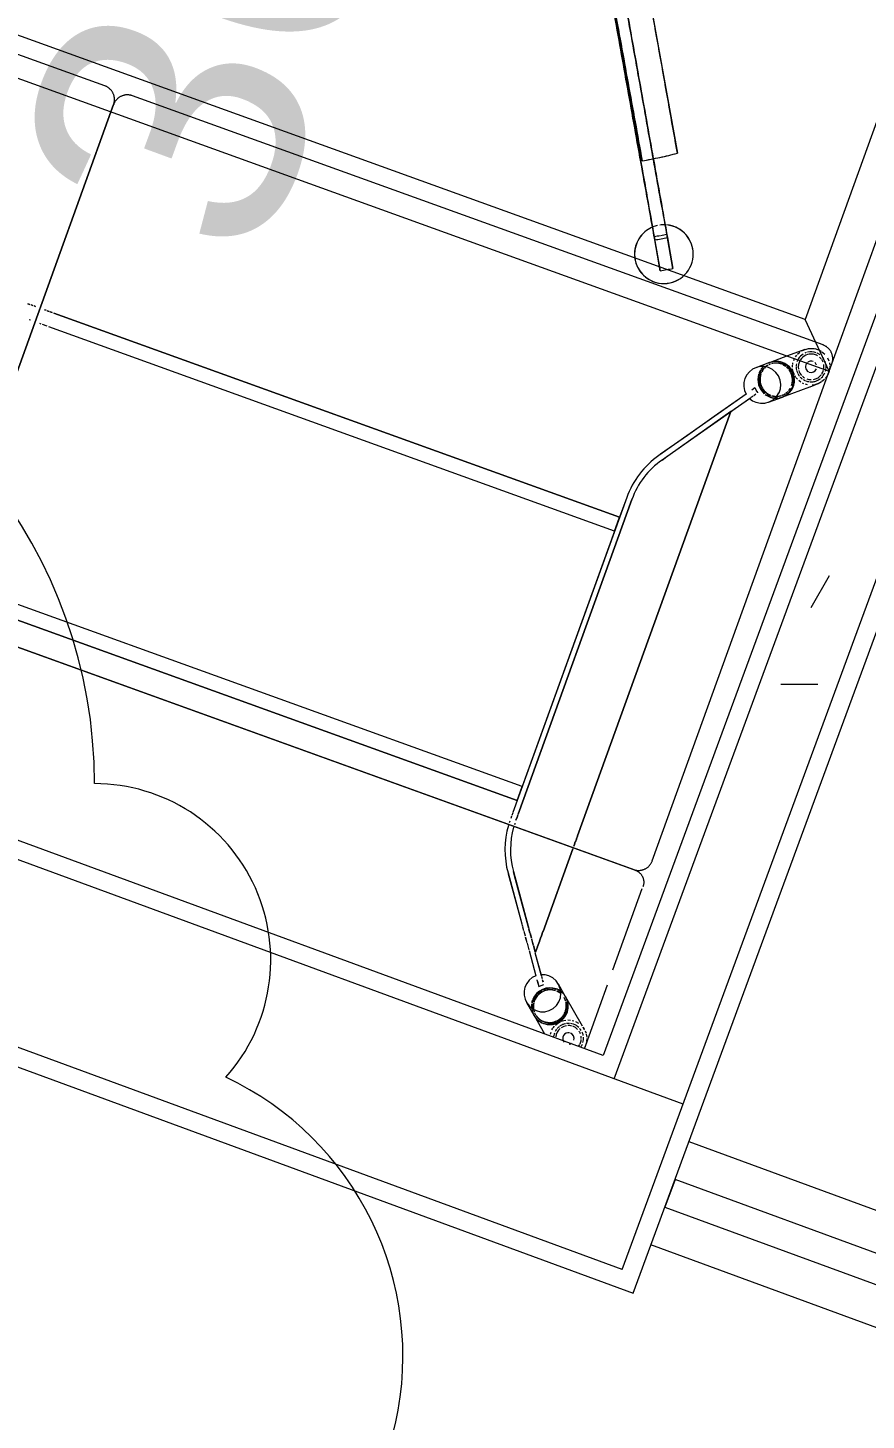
# Model space of a CAD drawing. Header units: inches. Extents: x -2349 to 1043, y -456 to 2193.
# Drawn here: x -56.33 to -27.79, y 282.15 to 329.58 of the extents above; entities that cross this region are included whole.
import ezdxf

# ---------------------------------------------------------------- set-up
doc = ezdxf.new("R2010")
doc.units = ezdxf.units.IN
doc.header["$MEASUREMENT"] = 0
for name, color, linetype, lineweight in [('A-ANNO-NOTE', 131, 'Continuous', 30), ('A-GLAZ-CURT', 52, 'Continuous', 13), ('A-WALL', 113, 'Continuous', 13), ('A-WALL-PATT', 111, 'Continuous', 13), ('G-ANNO-REVC', 71, 'Continuous', 9), ('I-FURN', 30, 'Continuous', 9), ('I-WALL', 2, 'Continuous', 13)]:
    doc.layers.add(name, color=color, linetype=linetype, lineweight=lineweight)
doc.styles.add('Swis721 Lt BT', font='swissl.ttf', dxfattribs={"height": 9})
pattern_1 = [(0, (0, 0), (30.72, 7.68), [1.267, -21.773, 1.267, -21.773, -122.88]), (0, (0, 0), (30.72, 7.68), [-46.08, 1.267, -44.813, 1.267, -21.773, -53.76]), (0, (0, 0), (30.72, 7.68), [-115.2, 1.267, -14.093, 1.267, -37.133]), (120, (11.52, 3.84), (-22.01108, 22.7643), [1.267, -21.773, 1.267, -21.773, -122.88]), (120, (11.52, 3.84), (-22.01108, 22.7643), [-46.08, 1.267, -44.813, 1.267, -21.773, -53.76]), (120, (11.52, 3.84), (-22.01108, 22.7643), [-115.2, 1.267, -14.093, 1.267, -37.133]), (240, (15.36, 19.2), (-8.70892, -30.4443), [1.267, -21.773, 1.267, -21.773, -122.88]), (240, (15.36, 19.2), (-8.70892, -30.4443), [-46.08, 1.267, -44.813, 1.267, -21.773, -53.76]), (240, (15.36, 19.2), (-8.70892, -30.4443), [-115.2, 1.267, -14.093, 1.267, -37.133])]

# ---------------------------------------------------------------- blocks, each defined once
blk = doc.blocks.new('HighTower_Tombolo_2SeatSofa - HT3620-7058978-7TH FLOOR POWER _ SIGNAL')
at = {"layer": 'I-FURN'}
for p, q in [((-26, 11.554), (-26, 9.247)), ((-25.996, 11.346), (-25.996, 11.498)), ((-24.743, 11.479), (-24.739, 11.41)), ((-24.004, 11.075), (-24.551, 11.539)), ((-25.959, 11.199), (-25.989, 11.303)), ((-25.891, 11.067), (-25.944, 11.163)), ((-25.812, 10.971), (-25.874, 11.043)), ((-25.773, 10.936), (-25.788, 10.948)), ((-25.773, 10.936), (-25.712, 10.884)), ((-25.714, 10.891), (-25.771, 10.934)), ((-24.951, 10.935), (-25.008, 10.892)), ((-24.852, 11.046), (-24.925, 10.96)), ((-24.799, 11.137), (-24.85, 11.047)), ((-24.759, 11.244), (-24.78, 11.181)), ((-24.743, 11.327), (-24.754, 11.266)), ((-24.027, 11.02), (-24.041, 11.032)), ((-23.61, 10.741), (-23.991, 11.064)), ((-25.676, 10.853), (-24.812, 10.121)), ((-25.394, 10.784), (-25.52, 10.804)), ((-25.279, 10.789), (-25.336, 10.784)), ((-25.135, 10.825), (-25.219, 10.8)), ((-25.018, 10.885), (-25.076, 10.851)), ((-24.798, 10.11), (-24.418, 9.788)), ((-24.775, 10.165), (-24.762, 10.153)), ((-23.713, 9.938), (-23.816, 10.086)), ((-23.684, 9.897), (-23.816, 10.086)), ((-23.916, 9.901), (-23.863, 9.826)), ((-23.915, 9.901), (-23.863, 9.826)), ((-23.847, 9.803), (-23.806, 9.745)), ((-23.847, 9.803), (-23.806, 9.745)), ((-23.798, 9.733), (-23.763, 9.684)), ((-23.798, 9.733), (-23.317, 9.047)), ((-23.763, 9.684), (-23.317, 9.047)), ((-23.684, 9.897), (-23.711, 9.937)), ((-23.089, 9.048), (-23.603, 9.781)), ((-23.089, 9.048), (-23.603, 9.781)), ((-23.317, 9.026), (-23.317, 8.835)), ((-23.317, 8.835), (-23.317, 9.026)), ((-23.17, 8.836), (-23.303, 9.026)), ((-23.303, 9.026), (-23.17, 8.836)), ((-22.942, 8.838), (-23.074, 9.026)), ((-22.942, 8.838), (-23.074, 9.026)), ((-26, 8.7), (-26, 5.756)), ((-23.317, 8.816), (-23.317, 8.645)), ((-23.317, 8.645), (-23.317, 8.816)), ((-23.317, 8.628), (-23.317, 8.484)), ((-23.317, 8.484), (-23.317, 8.628)), ((-23.037, 8.647), (-23.156, 8.816)), ((-23.156, 8.816), (-23.046, 8.659)), ((-22.925, 8.486), (-23.024, 8.628)), ((-23.024, 8.628), (-22.925, 8.487)), ((-22.81, 8.649), (-22.927, 8.816)), ((-22.817, 8.659), (-22.927, 8.816)), ((-22.697, 8.488), (-22.795, 8.628)), ((-22.697, 8.488), (-22.795, 8.628)), ((-23.317, 8.47), (-23.317, 8.361)), ((-23.317, 8.361), (-23.317, 8.47)), ((-23.317, 8.35), (-23.317, 8.281)), ((-23.317, 8.281), (-23.317, 8.35)), ((-23.317, 8.275), (-23.317, 5.282)), ((-23.317, 5.282), (-23.317, 8.275)), ((-22.914, 8.47), (-22.839, 8.364)), ((-22.839, 8.363), (-22.913, 8.47)), ((-22.83, 8.351), (-22.783, 8.284)), ((-22.782, 8.283), (-22.829, 8.35)), ((-21.674, 6.7), (-22.777, 8.275)), ((-22.611, 8.365), (-22.685, 8.47)), ((-22.61, 8.364), (-22.684, 8.47)), ((-22.554, 8.284), (-22.601, 8.351)), ((-22.554, 8.284), (-22.601, 8.35)), ((-21.521, 6.808), (-22.548, 8.275)), ((-21.764, 6.828), (-21.674, 6.7)), ((-21.521, 6.808), (-21.535, 6.828)), ((-26, 5.68), (-26, 5.685)), ((-25.562, 5.248), (-0.438, 5.248)), ((-0.5, 5.248), (-25.5, 5.248)), ((-26, 4.748), (-26, -12.987)), ((-23.317, 5.189), (-23.317, 5.126)), ((-23.317, 5.126), (-23.317, 5.189)), ((-23.317, 5.119), (-23.317, 5.037)), ((-23.317, 5.037), (-23.317, 5.119)), ((-23.317, 5.029), (-23.317, 4.933)), ((-23.317, 4.933), (-23.317, 5.029)), ((-23.317, 4.923), (-23.317, 4.82)), ((-23.317, 4.82), (-23.317, 4.923)), ((-23.317, 4.81), (-23.317, -10.552)), ((-23.317, -10.552), (-23.317, 4.81)), ((-21.166, 5.029), (-21.166, 4.942)), ((-21.166, 4.942), (-21.166, 5.029)), ((-21.166, 4.923), (-21.166, 4.83)), ((-21.166, 4.83), (-21.166, 4.923)), ((-21.166, 4.81), (-21.166, -6.592)), ((-21.166, -6.592), (-21.166, 4.81)), ((-20.978, 4.942), (-20.978, 5.029)), ((-20.978, 4.942), (-20.978, 5.029)), ((-20.978, 4.831), (-20.978, 4.923)), ((-20.978, 4.831), (-20.978, 4.923)), ((-20.978, -6.592), (-20.978, 4.81)), ((-20.978, 4.375), (-20.978, 4.81)), ((0, 4.748), (0, -12.987)), ((0, -12.987), (0, 4.748)), ((-20.978, 3.875), (-20.978, 4.375)), ((-20.978, 4.375), (-20.978, 3.875)), ((-20.978, 3.875), (-20.978, 4.375)), ((-0.5, 4.375), (-20.978, 4.375)), ((-20.978, 4.375), (-0.5, 4.375)), ((-20.978, -5.379), (-20.978, 3.875)), ((-20.978, 3.875), (-0.5, 3.875)), ((-20.978, 3.875), (-0.5, 3.875)), ((-20.978, -5.879), (-20.978, -5.379)), ((-20.978, -5.879), (-20.978, -5.379)), ((-20.978, -5.379), (-20.978, -5.879)), ((-20.978, -5.379), (-0.5, -5.379)), ((-20.978, -5.379), (-0.5, -5.379)), ((-0.438, -5.379), (-0.265, -5.379)), ((-0.438, -5.379), (-0.265, -5.379)), ((-0.219, -5.379), (-0.168, -5.379)), ((-0.219, -5.379), (-0.168, -5.379)), ((0.168, -5.379), (0.219, -5.379)), ((0.168, -5.379), (0.219, -5.379)), ((-20.978, -6.592), (-20.978, -5.879)), ((-0.5, -5.879), (-20.978, -5.879)), ((-20.978, -5.879), (-0.5, -5.879)), ((-0.371, -5.879), (-0.438, -5.879)), ((-0.438, -5.879), (-0.371, -5.879)), ((-0.262, -5.879), (-0.324, -5.879)), ((-0.324, -5.879), (-0.262, -5.879)), ((-0.165, -5.879), (-0.219, -5.879)), ((-0.219, -5.879), (-0.165, -5.879)), ((0.219, -5.879), (0.165, -5.879)), ((0.165, -5.879), (0.219, -5.879)), ((0.324, -5.879), (0.262, -5.879)), ((0.262, -5.879), (0.324, -5.879)), ((0.438, -5.879), (0.371, -5.879)), ((0.371, -5.879), (0.438, -5.879)), ((-23.603, -11.286), (-21.521, -8.313)), ((-23.317, -10.552), (-21.674, -8.205)), ((-21.674, -8.205), (-21.791, -8.372)), ((-21.562, -8.372), (-21.521, -8.313)), ((-23.073, -10.203), (-23.798, -11.238)), ((-23.603, -11.286), (-22.845, -10.203)), ((-23.317, -10.552), (-23.763, -11.188)), ((-24.418, -11.292), (-24.798, -11.615)), ((-23.863, -11.331), (-23.916, -11.406)), ((-23.863, -11.331), (-23.915, -11.406)), ((-23.806, -11.249), (-23.847, -11.308)), ((-23.806, -11.25), (-23.847, -11.308)), ((-23.763, -11.188), (-23.798, -11.238)), ((-24.812, -11.626), (-25.559, -12.259)), ((-24.762, -11.658), (-24.775, -11.67)), ((-24.64, -11.703), (-24.641, -11.714)), ((-23.959, -11.468), (-23.962, -11.472)), ((-23.959, -11.468), (-23.962, -11.472)), ((-23.816, -11.591), (-23.741, -11.484)), ((-23.816, -11.591), (-23.741, -11.484)), ((-25.569, -12.267), (-25.676, -12.358)), ((-25.459, -12.296), (-25.394, -12.289)), ((-25.336, -12.289), (-25.279, -12.294)), ((-25.219, -12.304), (-25.135, -12.33)), ((-23.991, -12.568), (-23.61, -12.246)), ((-25.989, -12.808), (-25.959, -12.703)), ((-25.944, -12.668), (-25.889, -12.568)), ((-25.874, -12.547), (-25.788, -12.453)), ((-25.788, -12.453), (-25.773, -12.441)), ((-25.681, -12.362), (-25.773, -12.441)), ((-25.771, -12.439), (-25.682, -12.376)), ((-25.651, -12.359), (-25.61, -12.339)), ((-25.076, -12.356), (-25.018, -12.39)), ((-25.008, -12.396), (-24.951, -12.44)), ((-24.925, -12.465), (-24.852, -12.551)), ((-24.85, -12.552), (-24.799, -12.641)), ((-24.78, -12.685), (-24.759, -12.749)), ((-24.754, -12.771), (-24.743, -12.832)), ((-24.485, -12.987), (-24.004, -12.58)), ((-24.041, -12.536), (-24.027, -12.525)), ((-26, -12.987), (-26, -13.252)), ((-25.997, -12.988), (-25.996, -12.851)), ((-25.959, -13.149), (-25.989, -13.046)), ((-25.907, -13.254), (-25.944, -13.185)), ((-24.966, -13.394), (-24.485, -12.987)), ((-24.793, -13.163), (-24.841, -13.252)), ((-24.757, -13.059), (-24.777, -13.124)), ((-24.739, -12.915), (-24.743, -12.984)), ((0, -12.987), (0, -13.252)), ((0, -13.252), (0, -12.987)), ((-25.788, -13.395), (-25.866, -13.313)), ((-25.528, -13.529), (-25.663, -13.479)), ((-25.37, -13.546), (-25.501, -13.535)), ((-25.5, -13.752), (-0.5, -13.752)), ((-25.275, -13.538), (-25.37, -13.546)), ((-24.951, -13.382), (-25.01, -13.429)), ((-24.889, -13.318), (-24.951, -13.382)), ((0.5, -13.752), (22, -13.752))]:
    blk.add_line(p, q, dxfattribs=at)
at = {"layer": 'I-FURN', "flags": 128}
for points in [[(-24.014, 10.893), (-24.165, 10.877), (-24.307, 10.826), (-24.432, 10.742), (-24.533, 10.63), (-24.604, 10.496), (-24.64, 10.35), (-24.64, 10.198), (-24.604, 10.05), (-24.533, 9.915), (-24.432, 9.8), (-24.307, 9.712)], [(-23.45, 10.538), (-23.526, 10.656), (-23.626, 10.754), (-23.744, 10.829), (-23.876, 10.876), (-24.014, 10.893)], [(-23.438, 10), (-23.396, 10.132), (-23.383, 10.27), (-23.402, 10.407), (-23.45, 10.538)], [(-23.821, 10.093), (-23.887, 10.025), (-23.963, 9.968)], [(-23.603, 9.781), (-23.508, 9.881), (-23.438, 10)], [(-24.307, 9.712), (-24.165, 9.656), (-24.014, 9.635)], [(-24.014, 9.635), (-23.886, 9.647), (-23.763, 9.684)], [(-22.777, 8.275), (-22.407, 7.746), (-21.764, 6.828)], [(-21.535, 6.828), (-22.178, 7.746), (-22.548, 8.275)], [(-25.78, 5.305), (-25.795, 5.314), (-25.81, 5.324), (-25.824, 5.334), (-25.838, 5.345), (-25.851, 5.356), (-25.864, 5.368), (-25.876, 5.38), (-25.888, 5.393), (-25.9, 5.406), (-25.911, 5.42), (-25.921, 5.434), (-25.931, 5.449), (-25.94, 5.464), (-25.948, 5.479), (-25.956, 5.494), (-25.964, 5.51), (-25.97, 5.527), (-25.976, 5.543), (-25.982, 5.56), (-25.986, 5.577), (-25.99, 5.594), (-25.994, 5.611), (-25.996, 5.628), (-25.998, 5.645), (-25.999, 5.663), (-26, 5.68)], [(-25.5, 5.248), (-25.52, 5.247), (-25.54, 5.246), (-25.56, 5.244), (-25.58, 5.241), (-25.599, 5.238), (-25.619, 5.233), (-25.638, 5.228), (-25.657, 5.222), (-25.676, 5.216), (-25.695, 5.208), (-25.713, 5.2), (-25.731, 5.191), (-25.748, 5.182), (-25.766, 5.171), (-25.782, 5.16), (-25.799, 5.149), (-25.814, 5.136), (-25.83, 5.124), (-25.844, 5.11), (-25.859, 5.096), (-25.872, 5.081), (-25.885, 5.066), (-25.898, 5.051), (-25.91, 5.034), (-25.921, 5.018), (-25.931, 5.001), (-25.941, 4.983), (-25.95, 4.965), (-25.958, 4.947), (-25.966, 4.929), (-25.973, 4.91), (-25.979, 4.891), (-25.984, 4.872), (-25.989, 4.852), (-25.993, 4.833), (-25.996, 4.813), (-25.998, 4.793), (-25.999, 4.773), (-26, 4.753), (-26, 4.748)], [(-25.749, 5.289), (-25.765, 5.297), (-25.78, 5.305)], [(-25.562, 5.248), (-25.58, 5.248), (-25.597, 5.249), (-25.615, 5.251), (-25.632, 5.253), (-25.649, 5.256), (-25.666, 5.26), (-25.683, 5.265), (-25.7, 5.27), (-25.717, 5.276), (-25.733, 5.282), (-25.749, 5.289)], [(-21.791, -8.372), (-22.434, -9.29), (-23.073, -10.203)], [(-22.845, -10.203), (-22.205, -9.29), (-21.562, -8.372)], [(-24.014, -11.14), (-24.165, -11.161), (-24.307, -11.217), (-24.432, -11.305), (-24.533, -11.42), (-24.604, -11.555), (-24.64, -11.703)], [(-23.763, -11.188), (-23.886, -11.151), (-24.014, -11.14)], [(-24.014, -12.398), (-23.876, -12.381), (-23.744, -12.334), (-23.626, -12.259), (-23.526, -12.161), (-23.45, -12.043), (-23.402, -11.912), (-23.383, -11.775), (-23.396, -11.637), (-23.438, -11.505), (-23.508, -11.386), (-23.603, -11.286)], [(-24.641, -11.714), (-24.64, -11.855), (-24.604, -12.001), (-24.533, -12.134), (-24.432, -12.246), (-24.307, -12.331), (-24.165, -12.382), (-24.014, -12.398)], [(-23.962, -11.472), (-23.886, -11.529), (-23.82, -11.597)], [(-26, -13.252), (-26, -13.272), (-25.998, -13.292), (-25.996, -13.312), (-25.994, -13.332), (-25.99, -13.352), (-25.986, -13.371)], [(-0.5, -13.752), (-0.48, -13.752), (-0.46, -13.751), (-0.44, -13.749), (-0.42, -13.746), (-0.401, -13.742), (-0.381, -13.738), (-0.362, -13.733), (-0.343, -13.727), (-0.324, -13.72), (-0.305, -13.713), (-0.287, -13.705), (-0.269, -13.696), (-0.252, -13.686), (-0.234, -13.676), (-0.218, -13.665), (-0.201, -13.653), (-0.186, -13.641), (-0.17, -13.628), (-0.156, -13.615), (-0.141, -13.601), (-0.128, -13.586), (-0.115, -13.571), (-0.102, -13.555), (-0.09, -13.539), (-0.079, -13.523), (-0.069, -13.506), (-0.059, -13.488), (-0.05, -13.47), (-0.042, -13.452), (-0.034, -13.434), (-0.027, -13.415), (-0.021, -13.396), (-0.016, -13.376), (-0.011, -13.357), (-0.007, -13.337), (-0.004, -13.318), (-0.002, -13.298), (-0.001, -13.278), (0, -13.258), (0, -13.252)], [(0, -13.252), (0, -13.272), (0.002, -13.292), (0.004, -13.312), (0.006, -13.332), (0.01, -13.352), (0.014, -13.371), (0.019, -13.391), (0.025, -13.41), (0.032, -13.429), (0.039, -13.447), (0.048, -13.465), (0.057, -13.483), (0.066, -13.501), (0.076, -13.518), (0.087, -13.535), (0.099, -13.551), (0.111, -13.567), (0.124, -13.582), (0.138, -13.597), (0.152, -13.611), (0.166, -13.625), (0.181, -13.638), (0.197, -13.65), (0.213, -13.662), (0.23, -13.673), (0.247, -13.684), (0.264, -13.693), (0.282, -13.702), (0.3, -13.711), (0.319, -13.718), (0.338, -13.725), (0.357, -13.731), (0.376, -13.737), (0.395, -13.741)], [(-25.986, -13.371), (-25.981, -13.391), (-25.975, -13.41), (-25.968, -13.429), (-25.961, -13.447)], [(-25.961, -13.447), (-25.952, -13.465), (-25.943, -13.483)], [(-25.943, -13.483), (-25.934, -13.501), (-25.924, -13.518), (-25.913, -13.535), (-25.901, -13.551), (-25.889, -13.567), (-25.876, -13.582), (-25.862, -13.597), (-25.848, -13.611), (-25.834, -13.625), (-25.819, -13.638), (-25.803, -13.65), (-25.787, -13.662), (-25.77, -13.673), (-25.753, -13.684), (-25.736, -13.693), (-25.718, -13.702), (-25.7, -13.711), (-25.681, -13.718), (-25.662, -13.725), (-25.643, -13.731), (-25.624, -13.737), (-25.605, -13.741), (-25.585, -13.745), (-25.565, -13.748), (-25.545, -13.75), (-25.525, -13.752), (-25.505, -13.752), (-25.5, -13.752)], [(-25.013, -13.431), (-25.076, -13.47), (-25.219, -13.526), (-25.268, -13.537)], [(0.395, -13.741), (0.415, -13.745), (0.435, -13.748), (0.455, -13.75), (0.475, -13.752), (0.495, -13.752), (0.5, -13.752)]]:
    blk.add_lwpolyline(points, dxfattribs=at)
at = {"layer": 'I-FURN'}
for centre, radius, start, end in [((-25.37, 11.409), 0.511, 165.7021, 177.3359), ((-25.37, 11.409), 0.511, 165.7021, 177.3359), ((-25.37, 11.409), 0.437, 175.4512, 194.298), ((-25.37, 11.409), 0.437, 160.0214, 171.0676), ((-25.37, 11.409), 0.193, 180, 270), ((-25.37, 11.409), 0.193, 180, 270), ((-25.37, 11.409), 0.193, 117.2271, 142.1145), ((-25.37, 11.409), 0.193, 117.2271, 142.1145), ((-25.37, 11.409), 0.193, 279.2798, 62.4568), ((-25.37, 11.409), 0.193, 279.2798, 62.4568), ((-25.37, 11.409), 0.437, 330, 12.3338), ((-25.37, 11.409), 0.511, 0, 16.3771), ((-25.37, 11.409), 0.511, 0, 16.3771), ((-25.37, 11.409), 0.511, 183.6321, 204.1015), ((-25.37, 11.409), 0.511, 183.6321, 204.1015), ((-25.37, 11.409), 0.511, 210.7406, 225), ((-25.37, 11.409), 0.511, 210.7406, 225), ((-25.37, 11.409), 0.437, 199.4463, 210), ((-25.37, 11.409), 0.437, 221.42, 234.7368), ((-25.37, 11.409), 0.511, 231.8789, 241.7159), ((-25.37, 11.409), 0.511, 231.8789, 241.7159), ((-25.37, 11.409), 0.511, 246.339, 270), ((-25.37, 11.409), 0.511, 246.339, 270), ((-25.37, 11.409), 0.437, 244.6277, 270), ((-25.37, 11.409), 0.437, 274.4906, 292.5807), ((-25.37, 11.409), 0.511, 286.5628, 297.6882), ((-25.37, 11.409), 0.511, 286.5628, 297.6882), ((-25.37, 11.409), 0.437, 298.4432, 324.2913), ((-25.37, 11.409), 0.511, 301.419, 313.338), ((-25.37, 11.409), 0.511, 301.419, 313.338), ((-25.37, 11.409), 0.511, 315, 325.4765), ((-25.37, 11.409), 0.511, 315, 325.4765), ((-25.37, 11.409), 0.511, 327.8197, 338.4415), ((-25.37, 11.409), 0.511, 327.8197, 338.4415), ((-25.37, 11.409), 0.511, 341.8889, 351.901), ((-25.37, 11.409), 0.511, 341.8889, 351.901), ((-25.37, 11.409), 0.511, 271.6872, 281.7838), ((-25.37, 11.409), 0.511, 271.6872, 281.7838), ((-23.978, 5.087), 2.813, 3.9431, 35), ((-23.978, 5.087), 2.812, 3.9431, 35), ((-23.978, 5.087), 3, 3.7055, 35), ((-23.978, 5.087), 3, 3.7055, 35), ((-23.978, 5.087), 2.813, 0.913, 2.0922), ((-23.978, 5.087), 2.812, 0.913, 2.0922), ((-23.978, 5.087), 3, 0.866, 1.9614), ((-23.978, 5.087), 3, 0.866, 1.9614), ((-23.978, -6.592), 2.812, 325, 0), ((-23.978, -6.592), 2.812, 325, 360), ((-23.978, -6.592), 3, 325, 360), ((-23.978, -6.592), 3, 325, 360), ((-25.37, -12.914), 0.511, 152.2465, 176.3679), ((-25.37, -12.914), 0.511, 152.2465, 176.3679), ((-25.37, -12.914), 0.511, 128.6473, 149.2594), ((-25.37, -12.914), 0.511, 128.6473, 149.2594), ((-25.37, -12.914), 0.437, 165.702, 184.5488), ((-25.37, -12.914), 0.437, 139.1346, 160.5537), ((-25.37, -12.914), 0.437, 121.2766, 138.58), ((-25.37, -12.914), 0.511, 114.6262, 128.1211), ((-25.37, -12.914), 0.511, 114.6262, 128.1211), ((-25.37, -12.914), 0.511, 106.2446, 113.661), ((-25.37, -12.914), 0.511, 106.2446, 113.661), ((-25.37, -12.914), 0.193, 90, 179.504), ((-25.37, -12.914), 0.193, 90, 179.504), ((-25.37, -12.914), 0.437, 90, 110.7015), ((-25.37, -12.914), 0.511, 90, 102.2827), ((-25.37, -12.914), 0.511, 90, 102.2827), ((-25.37, -12.914), 0.511, 78.2162, 88.3128), ((-25.37, -12.914), 0.511, 78.2162, 88.3128), ((-25.37, -12.914), 0.193, 330.945, 80.7202), ((-25.37, -12.914), 0.193, 330.945, 80.7202), ((-25.37, -12.914), 0.437, 67.4193, 78.8401), ((-25.37, -12.914), 0.511, 62.3118, 73.4372), ((-25.37, -12.914), 0.511, 62.3118, 73.4372), ((-25.37, -12.914), 0.437, 35.7087, 61.5568), ((-25.37, -12.914), 0.511, 46.662, 58.581), ((-25.37, -12.914), 0.511, 46.662, 58.581), ((-25.37, -12.914), 0.511, 34.5235, 45), ((-25.37, -12.914), 0.511, 34.5235, 45), ((-25.37, -12.914), 0.437, 349.897, 30), ((-25.37, -12.914), 0.511, 21.5585, 32.1803), ((-25.37, -12.914), 0.511, 21.5585, 32.1803), ((-25.37, -12.914), 0.511, 8.099, 18.1111), ((-25.37, -12.914), 0.511, 8.099, 18.1111), ((-25.37, -12.914), 0.511, 182.6641, 189.1543), ((-25.37, -12.914), 0.511, 182.6641, 189.1543), ((-25.37, -12.914), 0.511, 189.1543, 194.2979), ((-25.37, -12.914), 0.511, 189.1543, 194.2979), ((-25.37, -12.914), 0.511, 196.0727, 209.745), ((-25.37, -12.914), 0.511, 196.0727, 209.745), ((-25.37, -12.914), 0.437, 190.103, 210), ((-25.37, -12.914), 0.511, 214.981, 222.1316), ((-25.37, -12.914), 0.511, 214.981, 222.1316), ((-25.37, -12.914), 0.437, 221.42, 234.3222), ((-25.37, -12.914), 0.193, 217.8855, 248.3404), ((-25.37, -12.914), 0.193, 217.8855, 248.3404), ((-25.37, -12.914), 0.193, 270, 325.6872), ((-25.37, -12.914), 0.193, 270, 325.6872), ((-25.37, -12.914), 0.437, 281.2053, 347.6662), ((-25.37, -12.914), 0.511, 308.7494, 315), ((-25.37, -12.914), 0.511, 308.7494, 315), ((-25.37, -12.914), 0.511, 321.7483, 348.7341), ((-25.37, -12.914), 0.511, 321.7483, 348.7341), ((-25.37, -12.914), 0.511, 350.8457, 0), ((-25.37, -12.914), 0.511, 350.8457, 0), ((-25.37, -12.914), 0.511, 233.0314, 241.7672), ((-25.37, -12.914), 0.511, 233.0314, 241.7672), ((-25.37, -12.914), 0.437, 239.3906, 249.2985), ((-25.37, -12.914), 0.511, 253.7554, 266.029), ((-25.37, -12.914), 0.511, 253.7554, 266.029), ((-25.37, -12.914), 0.437, 260.1687, 270), ((-25.37, -12.914), 0.511, 270, 303.1414), ((-25.37, -12.914), 0.511, 270, 303.1414), ((-25.37, -12.914), 0.437, 270, 279.8313)]:
    blk.add_arc(centre, radius, start, end, dxfattribs=at)
for centre, major_axis, start_param, end_param in [((-24.394, 10.587), (0.404, 0.477), 0.695163, 3.141593), ((-24.408, 10.598), (0.404, 0.477), 1.480561, 3.141593), ((-24.408, 10.598), (0.367, 0.433), 1.488402, 1.885079), ((-24.394, 10.587), (0.367, 0.433), 1.497001, 1.876323), ((-24.408, 10.598), (0.404, 0.477), 0.695163, 1.480561), ((-24.408, 10.598), (0.367, 0.433), 1.266241, 1.463373), ((-24.394, 10.587), (0.367, 0.433), 1.271607, 1.460434), ((-24.408, 10.598), (0.367, 0.433), 1.043566, 1.239207), ((-24.394, 10.587), (0.367, 0.433), 1.046035, 1.232717), ((-24.408, 10.598), (0.367, 0.433), 0.822593, 1.018577), ((-24.394, 10.587), (0.367, 0.433), 0.822913, 1.010088), ((-24.408, 10.598), (0.367, 0.433), 0.695163, 0.803769), ((-24.394, 10.587), (0.367, 0.433), 0.695163, 0.795833), ((-24.408, 10.598), (0.367, 0.433), 0.080862, 0.695163), ((-24.408, 10.598), (0.404, 0.477), 6.19295, 6.978348), ((-24.394, 10.587), (0.367, 0.433), 0.077646, 0.695163), ((-24.394, 10.587), (0.404, 0.477), 6.19295, 6.978348), ((-24.394, 10.587), (0.367, 0.433), 6.19295, 6.283185), ((-24.408, 10.598), (0.367, 0.433), 5.830899, 6.111699), ((-24.394, 10.587), (0.367, 0.433), 5.867519, 6.116665), ((-24.408, 10.598), (0.404, 0.477), 6.102627, 6.180403), ((-24.394, 10.587), (0.404, 0.477), 6.106568, 6.19295), ((-24.408, 10.598), (0.404, 0.477), 5.956207, 6.047432), ((-24.394, 10.587), (0.404, 0.477), 5.957001, 6.053008), ((-24.408, 10.598), (0.367, 0.433), 2.127109, 2.871351), ((-24.394, 10.587), (0.367, 0.433), 2.131058, 2.877269), ((-24.408, 10.598), (0.367, 0.433), 1.908109, 2.10591), ((-24.394, 10.587), (0.367, 0.433), 1.910624, 2.099484), ((-24.408, 10.598), (0.404, 0.477), 3.836755, 5.591229), ((-24.394, 10.587), (0.404, 0.477), 3.836755, 5.373759), ((-24.408, 10.598), (0.367, 0.433), 4.62535, 5.384829), ((-24.394, 10.587), (0.367, 0.433), 4.682007, 5.544772), ((-24.408, 10.598), (0.367, 0.433), 5.560272, 5.808373), ((-24.394, 10.587), (0.367, 0.433), 5.597096, 5.847533), ((-24.408, 10.598), (0.404, 0.477), 5.626497, 5.865236), ((-24.408, 10.598), (0.367, 0.433), 5.406709, 5.505377), ((-24.394, 10.587), (0.404, 0.477), 5.65996, 5.900821), ((-24.394, 10.587), (0.404, 0.477), 5.407552, 5.627029), ((-24.408, 10.598), (0.367, 0.433), 2.966079, 3.141593), ((-24.394, 10.587), (0.367, 0.433), 2.937741, 3.141593), ((-24.408, 10.598), (0.404, 0.477), 3.163396, 3.333439), ((-24.394, 10.587), (0.404, 0.477), 3.172291, 3.328224), ((-24.408, 10.598), (0.404, 0.477), 3.399531, 3.735367), ((-24.394, 10.587), (0.404, 0.477), 3.389294, 3.703678), ((-24.394, 10.587), (0.367, 0.433), 3.510959, 3.750268), ((-24.408, 10.598), (0.367, 0.433), 3.621507, 3.782521), ((-24.394, 10.587), (0.404, 0.477), 3.722482, 3.836755), ((-24.394, 10.587), (0.367, 0.433), 3.836755, 4.55539), ((-24.408, 10.598), (0.367, 0.433), 3.863999, 4.622154), ((-24.408, -12.103), (-0.404, 0.477), 0, 2.44643), ((-24.394, -12.092), (-0.404, 0.477), 0, 2.44643), ((-24.408, -12.103), (-0.367, 0.433), 0.270242, 0.434154), ((-24.394, -12.092), (-0.367, 0.433), 0.27104, 0.418313), ((-24.408, -12.103), (-0.367, 0.433), 0.090235, 0.222842), ((-24.394, -12.092), (-0.367, 0.433), 0, 0.207906), ((-24.408, -12.103), (-0.367, 0.433), 0, 0.090235), ((-24.408, -12.103), (-0.404, 0.477), 6.091394, 6.257788), ((-24.394, -12.092), (-0.404, 0.477), 6.096499, 6.256052), ((-24.408, -12.103), (-0.367, 0.433), 6.113818, 6.211479), ((-24.394, -12.092), (-0.367, 0.433), 6.119663, 6.223064), ((-24.408, -12.103), (-0.404, 0.477), 5.690751, 6.026227), ((-24.408, -12.103), (-0.367, 0.433), 5.890478, 6.075406), ((-24.394, -12.092), (-0.367, 0.433), 6.000775, 6.087056), ((-24.394, -12.092), (-0.404, 0.477), 5.719363, 6.034483), ((-24.394, -12.092), (-0.367, 0.433), 5.675654, 5.918363), ((-24.408, -12.103), (-0.367, 0.433), 5.641549, 5.828369), ((-24.394, -12.092), (-0.404, 0.477), 5.588023, 5.700731), ((-24.408, -12.103), (-0.404, 0.477), 5.588023, 5.670686), ((-24.408, -12.103), (-0.404, 0.477), 5.332209, 5.588023), ((-24.394, -12.092), (-0.404, 0.477), 5.282033, 5.588023), ((-24.394, -12.092), (-0.367, 0.433), 5.331677, 5.588023), ((-24.408, -12.103), (-0.367, 0.433), 4.802624, 5.560779), ((-24.394, -12.092), (-0.367, 0.433), 4.869388, 5.264007), ((-24.408, -12.103), (-0.404, 0.477), 3.833549, 5.218029), ((-24.394, -12.092), (-0.404, 0.477), 4.051019, 5.223827), ((-24.408, -12.103), (-0.367, 0.433), 4.039949, 4.799428), ((-24.394, -12.092), (-0.367, 0.433), 3.880006, 4.742771), ((-24.408, -12.103), (-0.367, 0.433), 0.875634, 1.014484), ((-24.408, -12.103), (-0.367, 0.433), 0.517918, 0.687167), ((-24.408, -12.103), (-0.367, 0.433), 1.035683, 1.233484), ((-24.394, -12.092), (-0.367, 0.433), 0.875634, 1.010535), ((-24.394, -12.092), (-0.367, 0.433), 0.518014, 0.678355), ((-24.394, -12.092), (-0.367, 0.433), 1.042109, 1.230969), ((-24.408, -12.103), (-0.367, 0.433), 1.256514, 1.653191), ((-24.394, -12.092), (-0.367, 0.433), 1.26527, 1.644591), ((-24.408, -12.103), (-0.367, 0.433), 3.616405, 3.864506), ((-24.394, -12.092), (-0.367, 0.433), 3.577245, 3.827682), ((-24.408, -12.103), (-0.404, 0.477), 3.559542, 3.798281), ((-24.394, -12.092), (-0.404, 0.477), 3.523956, 3.764818), ((-24.394, -12.092), (-0.404, 0.477), 3.797749, 4.017226), ((-24.408, -12.103), (-0.367, 0.433), 1.67822, 1.875352), ((-24.394, -12.092), (-0.367, 0.433), 1.681159, 1.869986), ((-24.408, -12.103), (-0.367, 0.433), 1.902386, 2.098027), ((-24.394, -12.092), (-0.367, 0.433), 1.908875, 2.095558), ((-24.408, -12.103), (-0.367, 0.433), 2.123016, 2.318999), ((-24.394, -12.092), (-0.367, 0.433), 2.131505, 2.31868), ((-24.408, -12.103), (-0.367, 0.433), 2.337824, 2.44643), ((-24.408, -12.103), (-0.367, 0.433), 2.44643, 3.062685), ((-24.408, -12.103), (-0.404, 0.477), 2.44643, 3.231828), ((-24.394, -12.092), (-0.367, 0.433), 2.44643, 3.061988), ((-24.394, -12.092), (-0.404, 0.477), 2.44643, 3.231828), ((-24.408, -12.103), (-0.367, 0.433), 3.141593, 3.231828), ((-24.394, -12.092), (-0.367, 0.433), 3.141593, 3.231828), ((-24.408, -12.103), (-0.367, 0.433), 3.313079, 3.593879), ((-24.394, -12.092), (-0.367, 0.433), 3.308113, 3.557259)]:
    blk.add_ellipse(centre, major_axis=major_axis, ratio=0.984702, start_param=start_param, end_param=end_param, dxfattribs=at)
blk = doc.blocks.new('HighTower_Spinal_MultiPurpose_Rectangle_SM - HighTower_Spinal_MultiPurpose_Rectangle_SM-7307529-7TH FLOOR POWER _ SIGNAL')
at = {"layer": 'I-FURN'}
for p, q in [((29.439, -11.277), (29.439, 18.723)), ((29.439, -11.277), (29.439, 18.723)), ((28.066, 17.349), (28.066, -9.903)), ((16.42, 3.723), (22.056, -6.047)), ((21.015, -6.702), (15.615, 2.61)), ((22.276, -8.988), (22.335, -9.091)), ((23.247, -9.794), (22.655, -8.769)), ((22.349, -9.114), (22.868, -10.013)), ((28.066, -9.903), (-17.187, -9.903)), ((29.439, -11.277), (28.066, -9.903)), ((-18.561, -11.277), (29.439, -11.277)), ((-18.561, -11.277), (29.439, -11.277))]:
    blk.add_line(p, q, dxfattribs=at)
at = {"layer": 'I-FURN', "flags": 128}
for points in [[(22.714, -8.872), (22.98, -9.333), (23.247, -9.794)], [(22.868, -10.013), (22.601, -9.552), (22.335, -9.091)]]:
    blk.add_lwpolyline(points, dxfattribs=at)
at = {"layer": 'I-FURN'}
for centre, radius, start, end in [((15.189, 3.723), 11.942, 299.1994, 305.1015), ((15.189, 3.723), 11.942, 302.1595, 305.1015), ((15.189, 3.723), 11.942, 299.1994, 302.1505), ((22.791, -9.442), 1, 107.3226, 117.8222), ((22.791, -9.442), 1, 107.3226, 117.8222), ((22.791, -9.442), 1, 15, 105), ((22.791, -9.442), 1, 30, 105), ((22.791, -9.442), 1, 150, 285), ((22.791, -9.442), 1, 150, 330), ((22.791, -9.442), 1, 135, 150), ((22.791, -9.442), 1, 135, 150), ((22.791, -9.442), 1, 122.1786, 132.6782), ((22.791, -9.442), 1, 122.1786, 132.6782), ((15.189, 3.723), 14.553, 299.1404, 299.961), ((15.189, 3.723), 14.671, 299.1474, 300.856), ((15.189, 3.723), 14.553, 300.0365, 300.863), ((22.791, -9.442), 1, 15, 30), ((22.791, -9.442), 1, 330, 15), ((22.791, -9.442), 1, 330, 15), ((15.189, 3.723), 15.736, 299.2051, 300.7981), ((15.189, 3.723), 15.736, 299.2051, 299.9973), ((22.791, -9.442), 1, 285, 330), ((15.189, 3.723), 15.736, 300.0016, 300.7981)]:
    blk.add_arc(centre, radius, start, end, dxfattribs=at)
for points, knots in [([(22.056, -6.047), (21.587, -5.234), (20.883, -4.013), (19.944, -2.385), (19.004, -0.757), (17.827, 1.283), (16.889, 2.91), (16.42, 3.723)], [0, 0, 0, 0, 0.25, 0.375, 0.5, 0.75, 1, 1, 1, 1]), ([(15.615, 2.61), (16.065, 1.834), (16.965, 0.283), (18.315, -2.046), (19.665, -4.374), (20.565, -5.926), (21.015, -6.702)], [0.0001356, 0.0001356, 0.0001356, 0.0001356, 0.25, 0.5, 0.75, 1, 1, 1, 1]), ([(15.964, 2.819), (16.414, 2.039), (17.314, 0.481), (18.664, -1.858), (20.009, -4.186), (20.903, -5.735), (21.347, -6.505)], [0, 0, 0, 0, 0.2, 0.4, 0.6, 0.797513, 0.797513, 0.797513, 0.797513]), ([(21.347, -6.505), (21.337, -6.487), (20.881, -5.697), (19.979, -4.134), (18.645, -1.824), (17.756, -0.285), (17.314, 0.481)], [0.1954295, 0.1954295, 0.1954295, 0.1954295, 0.2, 0.4, 0.6, 0.7982038, 0.7982038, 0.7982038, 0.7982038]), ([(16.935, 0.262), (17.378, -0.504), (18.266, -2.042), (19.6, -4.353), (20.938, -6.67), (21.83, -8.216), (22.276, -8.988)], [0.201796, 0.201796, 0.201796, 0.201796, 0.4, 0.6, 0.8, 1, 1, 1, 1])]:
    blk.add_open_spline(points, degree=3, knots=knots, dxfattribs=at)
for points in [[(19.635, -4.415), (19.185, -3.635), (18.286, -2.077), (16.935, 0.262), (16.035, 1.821), (15.585, 2.6)], [(22.335, -9.091), (21.885, -8.311), (20.985, -6.753), (20.085, -5.194), (19.635, -4.415)], [(22.655, -8.769), (22.225, -8.024), (21.794, -7.279), (21.364, -6.534)], [(21.364, -6.534), (21.814, -7.313), (22.264, -8.092), (22.714, -8.872)]]:
    blk.add_open_spline(points, degree=3, dxfattribs=at)
blk = doc.blocks.new('System Panel - Glazed-9610512-7TH FLOOR POWER _ SIGNAL')
at = {"layer": 'A-GLAZ-CURT'}
for p, q in [((15.766, 0.5), (-59.359, 0.5)), ((-59.359, 0.5), (-59.359, -0.5)), ((-59.359, -0.5), (15.766, -0.5))]:
    blk.add_line(p, q, dxfattribs=at)
blk = doc.blocks.new('Family - ___-9769378-7TH FLOOR POWER _ SIGNAL')
at = {"layer": 'G-ANNO-REVC'}
for centre, radius, start, end in [((-70.863, 303.828), 16.8, 360, 154.7912), ((-54.063, 297.828), 6, 318.1897, 90), ((-54.063, 284.328), 10.5, 270, 64.7912)]:
    blk.add_arc(centre, radius, start, end, dxfattribs=at)

msp = doc.modelspace()

# ---------------------------------------------------------------- hatches: boundary and pattern name
at = {"layer": 'A-WALL-PATT', "lineweight": 9}
h = msp.add_hatch(dxfattribs=at)
h.set_pattern_fill('FP_1', color=256, style=0, pattern_type=2)
h.set_pattern_definition(pattern_1)
h.paths.add_polyline_path([(-34.022, 292.906), (24.355, 451.702), (22.009, 452.565), (-36.369, 293.768), (-34.706, 293.157)], flags=0)
h = msp.add_hatch(dxfattribs=at)
h.set_pattern_fill('FP_1', color=256, style=0, pattern_type=2)
h.set_pattern_definition(pattern_1)
h.paths.add_polyline_path([(-36.153, 294.355), (-7.815, 371.438), (-8.402, 371.654), (-36.74, 294.57)], flags=0)
h.paths.add_polyline_path([(-6.953, 373.785), (21.793, 451.978), (21.207, 452.194), (-7.539, 374), (-7.324, 373.921)], flags=0)
h = msp.add_hatch(dxfattribs=at)
h.set_pattern_fill('FP_1', color=256, style=0, pattern_type=2)
h.set_pattern_definition(pattern_1)
h.paths.add_polyline_path([(-35.506, 287.058), (-4.882, 370.36), (-5.474, 370.563), (-36.093, 287.274), (-35.722, 287.138)], flags=0)
h.paths.add_polyline_path([(-4.02, 372.706), (24.942, 451.487), (24.355, 451.702), (-4.606, 372.922)], flags=0)
h = msp.add_hatch(dxfattribs=at)
h.set_pattern_fill('FP_1', color=256, style=0, pattern_type=2)
h.set_pattern_definition(pattern_1)
h.paths.add_polyline_path([(-36.369, 293.768), (-36.153, 294.355), (-97.377, 316.862), (-97.592, 316.275), (-36.74, 293.905)], flags=0)

# ---------------------------------------------------------------- linework, layer by layer
at = {"layer": 'A-WALL'}
for p, q in [((-36.369, 293.768), (-7.815, 371.438)), ((-36.093, 287.274), (-5.469, 370.575)), ((-34.022, 292.906), (-97.592, 316.275)), ((-36.093, 287.274), (-99.663, 310.644))]:
    msp.add_line(p, q, dxfattribs=at)
at = {"layer": 'I-WALL'}
for p, q in [((-8.618, 371.067), (-36.74, 294.57)), ((-35.722, 286.472), (-5.098, 369.773)), ((-36.74, 294.57), (-97.377, 316.862)), ((-99.878, 310.057), (-35.722, 286.472))]:
    msp.add_line(p, q, dxfattribs=at)
at = {"layer": 'I-WALL', "lineweight": 9}
for p, q in [((-33.824, 291.634), (36.687, 265.713)), ((35.394, 262.193), (-35.118, 288.115))]:
    msp.add_line(p, q, dxfattribs=at)

# ---------------------------------------------------------------- block references
at = {"layer": 'A-GLAZ-CURT', "lineweight": 9, "rotation": 339.8152783315898}
msp.add_blockref('System Panel - Glazed-9610512-7TH FLOOR POWER _ SIGNAL', (21.242, 269.393), dxfattribs=at)
at = {"layer": 'G-ANNO-REVC'}
msp.add_blockref('Family - ___-9769378-7TH FLOOR POWER _ SIGNAL', (0, 0), dxfattribs=at)
at = {"layer": 'I-FURN'}
for name, p, rotation in [('HighTower_Spinal_MultiPurpose_Rectangle_SM - HighTower_Spinal_MultiPurpose_Rectangle_SM-7307529-7TH FLOOR POWER _ SIGNAL', (-52.907, 338.487), 340.1459571155232), ('HighTower_Tombolo_2SeatSofa - HT3620-7058978-7TH FLOOR POWER _ SIGNAL', (-57.913, 314.497), 160.145957115523)]:
    msp.add_blockref(name, p, dxfattribs=dict(at, rotation=rotation))

# ---------------------------------------------------------------- texts
at = {"layer": 'A-ANNO-NOTE', "lineweight": 9, "insert": (-56.937, 324.424), "char_height": 9, "width": 55.146, "attachment_point": 1, "rotation": 69.8153, "style": 'Swis721 Lt BT'}
msp.add_mtext('36" USB', dxfattribs=at)

doc.saveas('drawing.dxf')
